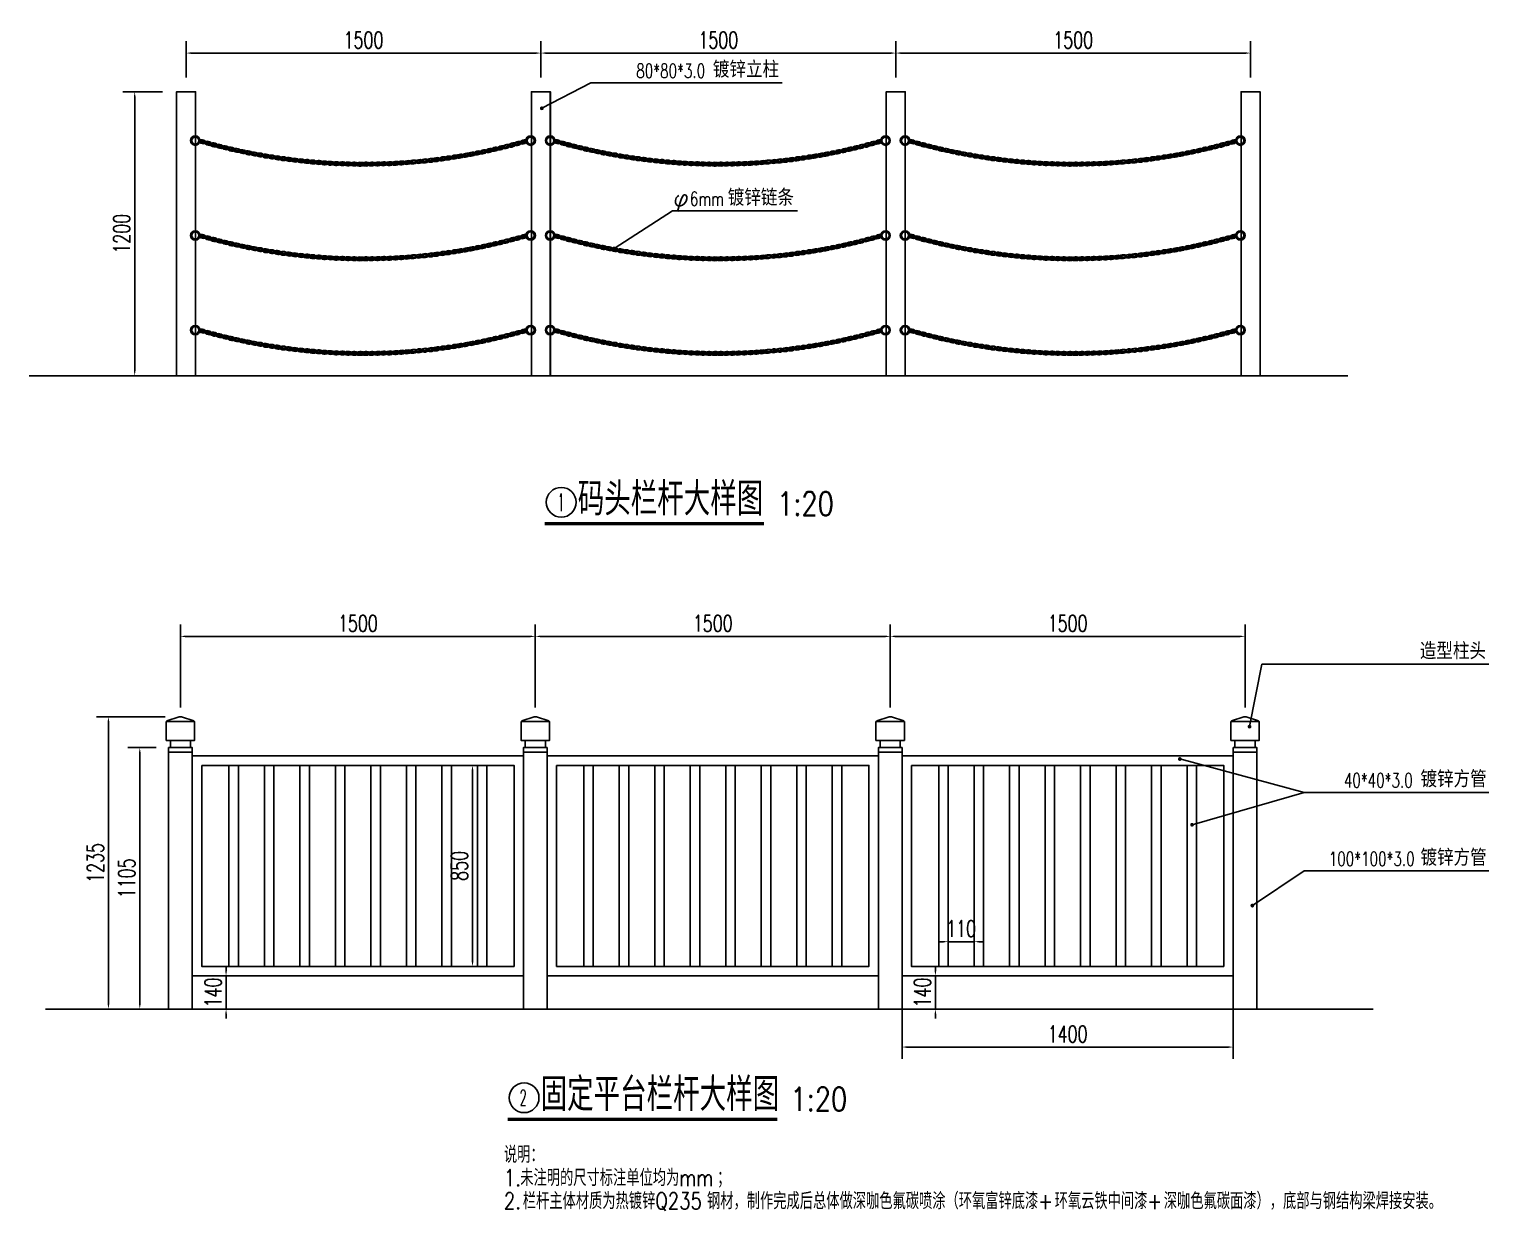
# Model space of a CAD drawing. Header units: millimetres. Extents: x 7263 to 319917, y -161937 to 156976.
# Drawn here: x 216798 to 222967, y -41495 to -36502 of the extents above; entities that cross this region are included whole.
import ezdxf
from ezdxf.enums import TextEntityAlignment as Align

# ---------------------------------------------------------------- set-up
doc = ezdxf.new("R2010")
doc.units = ezdxf.units.MM
doc.header["$LTSCALE"] = 1000
for name, color, linetype in [('DIM_LEAD', 3, 'Continuous'), ('DIM_SYMB', 3, 'Continuous'), ('PUB_TEXT', 7, 'Continuous'), ('W-PLASTIC_RAILINGS塑木栏杆', 6, 'Continuous'), ('W-REVETMENT驳岸', 251, 'Continuous'), ('W-STEEL_FRAME钢架', 3, 'Continuous')]:
    doc.layers.add(name, color=color, linetype=linetype)
doc.styles.add('_TCH_DIM', font='SIMPLEX.shx', dxfattribs={"bigfont": 'hztxt.shx'})
doc.styles.get("Standard").update_dxf_attribs({"font": 'simplex.shx', "width": 0.8, "bigfont": 'hztxt.shx'})
doc.styles.add('STANDARD_T3', font='simplex.shx', dxfattribs={"width": 0.7, "bigfont": 'hztxt.shx'})
doc.dimstyles.new('W&&20', dxfattribs={"dimtxt": 70, "dimasz": 20, "dimexe": 50, "dimexo": 60, "dimgap": 20, "dimtad": 1, "dimdec": 0, "dimzin": 0, "dimdsep": 46, "dimtxsty": 'STANDARD_T3', "dimcen": 0.09, "dimclrd": 1, "dimclre": 1, "dimclrt": 7, "dimazin": 2, "dimtfac": 1, "dimtdec": 0, "dimtix": 1, "dimtmove": 2, "dimatfit": 3, "dimfxl": 0, "dimtolj": 1, "dimtzin": 0, "dimarcsym": 0})

# ---------------------------------------------------------------- blocks, each defined once
blk = doc.blocks.new('*D126')
at = {"color": 1, "lineweight": -2, "transparency": 16777216}
for p, q in [((217460.7, -36705.8), (217460.7, -36552.5)), ((218960.4, -36705.8), (218960.4, -36552.5)), ((217480.7, -36602.5), (218940.4, -36602.5))]:
    blk.add_line(p, q, dxfattribs=at)
at = {"color": 1, "transparency": 16777216}
for points in [[(217480.7, -36599.1), (217480.7, -36605.8), (217460.7, -36602.5)], [(218940.4, -36599.1), (218940.4, -36605.8), (218960.4, -36602.5)]]:
    blk.add_solid(points, dxfattribs=at)
at = {"layer": 'Defpoints', "color": 0, "transparency": 16777216}
for p in [(218960.4, -36602.5), (217460.7, -36765.8), (218960.4, -36765.8)]:
    blk.add_point(p, dxfattribs=at)
at = {"color": 7, "transparency": 16777216, "insert": (218210.5, -36547.5), "char_height": 70, "attachment_point": 5, "style": 'STANDARD_T3'}
blk.add_mtext('\\A1;1500', dxfattribs=at)
blk = doc.blocks.new('*U100')
at = {"layer": 'W-PLASTIC_RAILINGS塑木栏杆'}
for centre, start_param, end_param in [((15.9, 0.7), 5.719675, 11.831037), ((41, 0.9), 2.578067, 8.689445)]:
    blk.add_ellipse(centre, major_axis=(15.9, 0.7), ratio=0.498883, start_param=start_param, end_param=end_param, dxfattribs=at)
for points, knots in [([(28.1, -1.9), (28.2, -1.8), (28.3, -1.6), (29, -1), (29.4, -0.5), (29.8, 0.2), (30, 0.5), (30, 1), (30, 1.1), (30, 1.3), (30, 1.5), (30, 1.8), (29.8, 2.3), (29.6, 2.6), (29.1, 3.2), (28.8, 3.5), (28.1, 4.1), (27.6, 4.4), (26.1, 5.2), (24.7, 5.7), (21.7, 6.5), (20, 6.7), (16.5, 6.9), (14.7, 6.8), (11.2, 6.3), (9.5, 5.9), (6.8, 5), (5.7, 4.5), (4.1, 3.5), (3.5, 3), (2.6, 2.1), (2.3, 1.7), (2, 1), (1.9, 0.7), (1.8, 0.1), (1.8, -0.2), (2, -0.8), (2.2, -1.1), (2.7, -1.8), (3.1, -2.2), (4.1, -2.9), (4.7, -3.3), (6, -3.9), (6.8, -4.2), (9, -4.9), (10.5, -5.2), (13.9, -5.5), (15.6, -5.5), (19, -5.2), (20.7, -4.9), (23.8, -4.1), (25.2, -3.6), (26.4, -3), (26.4, -2.9), (26.5, -2.9)], [5.672591, 5.672591, 5.672591, 5.672591, 5.732045, 5.732045, 5.989329, 5.989329, 6.173043, 6.173043, 6.283185, 6.283185, 6.283185, 6.455274, 6.455274, 6.627362, 6.627362, 6.79945, 6.79945, 6.971538, 6.971538, 7.326596, 7.326596, 7.681654, 7.681654, 8.036712, 8.036712, 8.39177, 8.39177, 8.689562, 8.689562, 8.937439, 8.937439, 9.144062, 9.144062, 9.350686, 9.350686, 9.55731, 9.55731, 9.763933, 9.763933, 9.970557, 9.970557, 10.177181, 10.177181, 10.383804, 10.383804, 10.72734, 10.72734, 11.070875, 11.070875, 11.414411, 11.414411, 11.757946, 11.757946, 11.773982, 11.773982, 11.773982, 11.773982]), ([(28.9, 3.4), (28.6, 3.2), (28.3, 2.9), (27.7, 2.3), (27.4, 1.9), (27, 1.2), (26.9, 0.9), (26.9, 0.3), (26.9, 0), (27.1, -0.6), (27.3, -1), (27.8, -1.7), (28.2, -2), (29.1, -2.7), (29.7, -3.1), (31.1, -3.7), (31.8, -4), (34, -4.7), (35.6, -5), (38.9, -5.3), (40.7, -5.3), (44.1, -5.1), (45.8, -4.8), (48.8, -3.9), (50.2, -3.4), (52.2, -2.3), (53, -1.8), (54.1, -0.9), (54.5, -0.4), (54.9, 0.4), (55, 0.7), (55.1, 1.1), (55.1, 1.3), (55.1, 1.5), (55.1, 1.7), (55, 1.9), (54.8, 2.5), (54.7, 2.8), (54.2, 3.3), (53.9, 3.6), (53.2, 4.2), (52.7, 4.5), (51.1, 5.4), (49.8, 5.9), (46.8, 6.7), (45.1, 6.9), (41.6, 7.1), (39.7, 7), (36.3, 6.5), (34.6, 6.1), (32.1, 5.3), (31.2, 4.9), (30.4, 4.4)], [2.530994, 2.530994, 2.530994, 2.530994, 2.654253, 2.654253, 2.860877, 2.860877, 3.067501, 3.067501, 3.274124, 3.274124, 3.480748, 3.480748, 3.687372, 3.687372, 3.893995, 3.893995, 4.100619, 4.100619, 4.444154, 4.444154, 4.78769, 4.78769, 5.131226, 5.131226, 5.474761, 5.474761, 5.732045, 5.732045, 5.989329, 5.989329, 6.173043, 6.173043, 6.283185, 6.283185, 6.283185, 6.455274, 6.455274, 6.627362, 6.627362, 6.79945, 6.79945, 6.971538, 6.971538, 7.326596, 7.326596, 7.681654, 7.681654, 8.036712, 8.036712, 8.39177, 8.39177, 8.632388, 8.632388, 8.632388, 8.632388])]:
    blk.add_open_spline(points, degree=3, knots=knots, dxfattribs=at)
blk = doc.blocks.new('*U101')
at = {"layer": 'W-REVETMENT驳岸', "color": 0, "linetype": 'ByBlock', "lineweight": -2, "transparency": 16777216}
for p, rotation in [((-695.9, 392.6), 343.7596410646582), ((-647.7, 379.1), 344.9116509762777), ((-599.3, 366.6), 346.0636608878972), ((540.4, 352.9), 12.55988885514263), ((589.1, 364.3), 13.71189876676212), ((637.5, 376.6), 14.86390867838193), ((-550.7, 355.1), 347.2156707995167), ((-501.8, 344.5), 348.3676807111362), ((-452.7, 334.9), 349.5196906227554), ((-403.5, 326.3), 350.6717005343748), ((-354, 318.7), 351.8237104459943), ((-304.5, 312.1), 352.9757203576135), ((-254.8, 306.5), 354.127730269233), ((-205, 301.8), 355.2797401808528), ((144.7, 297.6), 3.343809562188173), ((194.5, 301.1), 4.495819473807373), ((244.4, 305.5), 5.647829385426665), ((294.1, 310.9), 6.79983929704574), ((343.6, 317.3), 7.951849208665251), ((393.1, 324.7), 9.10385912028475), ((442.4, 333.1), 10.25586903190392), ((491.5, 342.5), 11.40787894352314), ((-155.2, 298.2), 356.431750092472), ((-105.2, 295.6), 357.5837600040912), ((-55.2, 294), 358.7357699157103), ((-5.3, 293.4), 359.8877798273335), ((44.7, 293.8), 1.03978973894889), ((94.7, 295.2), 2.191799650568698)]:
    blk.add_blockref('*U100', p, dxfattribs=dict(at, rotation=rotation))
blk = doc.blocks.new('*U102')
at = {"layer": 'W-PLASTIC_RAILINGS塑木栏杆'}
for centre, start_param, end_param in [((15.9, 0.7), 5.719675, 11.831037), ((41, 0.9), 2.578067, 8.689445)]:
    blk.add_ellipse(centre, major_axis=(15.9, 0.7), ratio=0.498883, start_param=start_param, end_param=end_param, dxfattribs=at)
for points, knots in [([(28.1, -1.9), (28.2, -1.8), (28.3, -1.6), (29, -1), (29.4, -0.5), (29.8, 0.2), (30, 0.5), (30, 1), (30, 1.1), (30, 1.3), (30, 1.5), (30, 1.8), (29.8, 2.3), (29.6, 2.6), (29.1, 3.2), (28.8, 3.5), (28.1, 4.1), (27.6, 4.4), (26.1, 5.2), (24.7, 5.7), (21.7, 6.5), (20, 6.7), (16.5, 6.9), (14.7, 6.8), (11.2, 6.3), (9.5, 5.9), (6.8, 5), (5.7, 4.5), (4.1, 3.5), (3.5, 3), (2.6, 2.1), (2.3, 1.7), (2, 1), (1.9, 0.7), (1.8, 0.1), (1.8, -0.2), (2, -0.8), (2.2, -1.1), (2.7, -1.8), (3.1, -2.2), (4.1, -2.9), (4.7, -3.3), (6, -3.9), (6.8, -4.2), (9, -4.9), (10.5, -5.2), (13.9, -5.5), (15.6, -5.5), (19, -5.2), (20.7, -4.9), (23.8, -4.1), (25.2, -3.6), (26.4, -3), (26.4, -2.9), (26.5, -2.9)], [5.672591, 5.672591, 5.672591, 5.672591, 5.732045, 5.732045, 5.989329, 5.989329, 6.173043, 6.173043, 6.283185, 6.283185, 6.283185, 6.455274, 6.455274, 6.627362, 6.627362, 6.79945, 6.79945, 6.971538, 6.971538, 7.326596, 7.326596, 7.681654, 7.681654, 8.036712, 8.036712, 8.39177, 8.39177, 8.689562, 8.689562, 8.937439, 8.937439, 9.144062, 9.144062, 9.350686, 9.350686, 9.55731, 9.55731, 9.763933, 9.763933, 9.970557, 9.970557, 10.177181, 10.177181, 10.383804, 10.383804, 10.72734, 10.72734, 11.070875, 11.070875, 11.414411, 11.414411, 11.757946, 11.757946, 11.773982, 11.773982, 11.773982, 11.773982]), ([(28.9, 3.4), (28.6, 3.2), (28.3, 2.9), (27.7, 2.3), (27.4, 1.9), (27, 1.2), (26.9, 0.9), (26.9, 0.3), (26.9, 0), (27.1, -0.6), (27.3, -1), (27.8, -1.7), (28.2, -2), (29.1, -2.7), (29.7, -3.1), (31.1, -3.7), (31.8, -4), (34, -4.7), (35.6, -5), (38.9, -5.3), (40.7, -5.3), (44.1, -5.1), (45.8, -4.8), (48.8, -3.9), (50.2, -3.4), (52.2, -2.3), (53, -1.8), (54.1, -0.9), (54.5, -0.4), (54.9, 0.4), (55, 0.7), (55.1, 1.1), (55.1, 1.3), (55.1, 1.5), (55.1, 1.7), (55, 1.9), (54.8, 2.5), (54.7, 2.8), (54.2, 3.3), (53.9, 3.6), (53.2, 4.2), (52.7, 4.5), (51.1, 5.4), (49.8, 5.9), (46.8, 6.7), (45.1, 6.9), (41.6, 7.1), (39.7, 7), (36.3, 6.5), (34.6, 6.1), (32.1, 5.3), (31.2, 4.9), (30.4, 4.4)], [2.530994, 2.530994, 2.530994, 2.530994, 2.654253, 2.654253, 2.860877, 2.860877, 3.067501, 3.067501, 3.274124, 3.274124, 3.480748, 3.480748, 3.687372, 3.687372, 3.893995, 3.893995, 4.100619, 4.100619, 4.444154, 4.444154, 4.78769, 4.78769, 5.131226, 5.131226, 5.474761, 5.474761, 5.732045, 5.732045, 5.989329, 5.989329, 6.173043, 6.173043, 6.283185, 6.283185, 6.283185, 6.455274, 6.455274, 6.627362, 6.627362, 6.79945, 6.79945, 6.971538, 6.971538, 7.326596, 7.326596, 7.681654, 7.681654, 8.036712, 8.036712, 8.39177, 8.39177, 8.632388, 8.632388, 8.632388, 8.632388])]:
    blk.add_open_spline(points, degree=3, knots=knots, dxfattribs=at)
blk = doc.blocks.new('*U103')
at = {"layer": 'W-REVETMENT驳岸', "color": 0, "linetype": 'ByBlock', "lineweight": -2, "transparency": 16777216}
for p, rotation in [((-695.9, -7.4), 343.7596410646582), ((637.5, -23.4), 14.86390867838193), ((-647.7, -20.9), 344.9116509762777), ((-599.3, -33.4), 346.0636608878972), ((-550.7, -44.9), 347.2156707995167), ((-501.8, -55.5), 348.3676807111362), ((-452.7, -65.1), 349.5196906227554), ((393.1, -75.3), 9.10385912028475), ((442.4, -66.9), 10.25586903190392), ((491.5, -57.5), 11.40787894352314), ((540.4, -47.1), 12.55988885514263), ((589.1, -35.7), 13.71189876676212), ((-403.5, -73.7), 350.6717005343748), ((-354, -81.3), 351.8237104459943), ((-304.5, -87.9), 352.9757203576135), ((-254.8, -93.5), 354.127730269233), ((-205, -98.2), 355.2797401808528), ((-155.2, -101.8), 356.431750092472), ((-105.2, -104.4), 357.5837600040912), ((-55.2, -106), 358.7357699157103), ((-5.3, -106.6), 359.8877798273335), ((44.7, -106.2), 1.03978973894889), ((94.7, -104.8), 2.191799650568698), ((144.7, -102.4), 3.343809562188173), ((194.5, -98.9), 4.495819473807373), ((244.4, -94.5), 5.647829385426665), ((294.1, -89.1), 6.79983929704574), ((343.6, -82.7), 7.951849208665251)]:
    blk.add_blockref('*U102', p, dxfattribs=dict(at, rotation=rotation))
blk = doc.blocks.new('*U104')
at = {"layer": 'W-PLASTIC_RAILINGS塑木栏杆'}
for centre, start_param, end_param in [((15.9, 0.7), 5.719675, 11.831037), ((41, 0.9), 2.578067, 8.689445)]:
    blk.add_ellipse(centre, major_axis=(15.9, 0.7), ratio=0.498883, start_param=start_param, end_param=end_param, dxfattribs=at)
for points, knots in [([(28.1, -1.9), (28.2, -1.8), (28.3, -1.6), (29, -1), (29.4, -0.5), (29.8, 0.2), (30, 0.5), (30, 1), (30, 1.1), (30, 1.3), (30, 1.5), (30, 1.8), (29.8, 2.3), (29.6, 2.6), (29.1, 3.2), (28.8, 3.5), (28.1, 4.1), (27.6, 4.4), (26.1, 5.2), (24.7, 5.7), (21.7, 6.5), (20, 6.7), (16.5, 6.9), (14.7, 6.8), (11.2, 6.3), (9.5, 5.9), (6.8, 5), (5.7, 4.5), (4.1, 3.5), (3.5, 3), (2.6, 2.1), (2.3, 1.7), (2, 1), (1.9, 0.7), (1.8, 0.1), (1.8, -0.2), (2, -0.8), (2.2, -1.1), (2.7, -1.8), (3.1, -2.2), (4.1, -2.9), (4.7, -3.3), (6, -3.9), (6.8, -4.2), (9, -4.9), (10.5, -5.2), (13.9, -5.5), (15.6, -5.5), (19, -5.2), (20.7, -4.9), (23.8, -4.1), (25.2, -3.6), (26.4, -3), (26.4, -2.9), (26.5, -2.9)], [5.672591, 5.672591, 5.672591, 5.672591, 5.732045, 5.732045, 5.989329, 5.989329, 6.173043, 6.173043, 6.283185, 6.283185, 6.283185, 6.455274, 6.455274, 6.627362, 6.627362, 6.79945, 6.79945, 6.971538, 6.971538, 7.326596, 7.326596, 7.681654, 7.681654, 8.036712, 8.036712, 8.39177, 8.39177, 8.689562, 8.689562, 8.937439, 8.937439, 9.144062, 9.144062, 9.350686, 9.350686, 9.55731, 9.55731, 9.763933, 9.763933, 9.970557, 9.970557, 10.177181, 10.177181, 10.383804, 10.383804, 10.72734, 10.72734, 11.070875, 11.070875, 11.414411, 11.414411, 11.757946, 11.757946, 11.773982, 11.773982, 11.773982, 11.773982]), ([(28.9, 3.4), (28.6, 3.2), (28.3, 2.9), (27.7, 2.3), (27.4, 1.9), (27, 1.2), (26.9, 0.9), (26.9, 0.3), (26.9, 0), (27.1, -0.6), (27.3, -1), (27.8, -1.7), (28.2, -2), (29.1, -2.7), (29.7, -3.1), (31.1, -3.7), (31.8, -4), (34, -4.7), (35.6, -5), (38.9, -5.3), (40.7, -5.3), (44.1, -5.1), (45.8, -4.8), (48.8, -3.9), (50.2, -3.4), (52.2, -2.3), (53, -1.8), (54.1, -0.9), (54.5, -0.4), (54.9, 0.4), (55, 0.7), (55.1, 1.1), (55.1, 1.3), (55.1, 1.5), (55.1, 1.7), (55, 1.9), (54.8, 2.5), (54.7, 2.8), (54.2, 3.3), (53.9, 3.6), (53.2, 4.2), (52.7, 4.5), (51.1, 5.4), (49.8, 5.9), (46.8, 6.7), (45.1, 6.9), (41.6, 7.1), (39.7, 7), (36.3, 6.5), (34.6, 6.1), (32.1, 5.3), (31.2, 4.9), (30.4, 4.4)], [2.530994, 2.530994, 2.530994, 2.530994, 2.654253, 2.654253, 2.860877, 2.860877, 3.067501, 3.067501, 3.274124, 3.274124, 3.480748, 3.480748, 3.687372, 3.687372, 3.893995, 3.893995, 4.100619, 4.100619, 4.444154, 4.444154, 4.78769, 4.78769, 5.131226, 5.131226, 5.474761, 5.474761, 5.732045, 5.732045, 5.989329, 5.989329, 6.173043, 6.173043, 6.283185, 6.283185, 6.283185, 6.455274, 6.455274, 6.627362, 6.627362, 6.79945, 6.79945, 6.971538, 6.971538, 7.326596, 7.326596, 7.681654, 7.681654, 8.036712, 8.036712, 8.39177, 8.39177, 8.632388, 8.632388, 8.632388, 8.632388])]:
    blk.add_open_spline(points, degree=3, knots=knots, dxfattribs=at)
blk = doc.blocks.new('*U105')
at = {"layer": 'W-REVETMENT驳岸', "color": 0, "linetype": 'ByBlock', "lineweight": -2, "transparency": 16777216}
for p, rotation in [((-695.9, -407.4), 343.7596410646582), ((-647.7, -420.9), 344.9116509762777), ((-599.3, -433.4), 346.0636608878972), ((540.4, -447.1), 12.55988885514263), ((589.1, -435.7), 13.71189876676212), ((637.5, -423.4), 14.86390867838193), ((-550.7, -444.9), 347.2156707995167), ((-501.8, -455.5), 348.3676807111362), ((-452.7, -465.1), 349.5196906227554), ((-403.5, -473.7), 350.6717005343748), ((-354, -481.3), 351.8237104459943), ((-304.5, -487.9), 352.9757203576135), ((-254.8, -493.5), 354.127730269233), ((-205, -498.2), 355.2797401808528), ((-155.2, -501.8), 356.431750092472), ((94.7, -504.8), 2.191799650568698), ((144.7, -502.4), 3.343809562188173), ((194.5, -498.9), 4.495819473807373), ((244.4, -494.5), 5.647829385426665), ((294.1, -489.1), 6.79983929704574), ((343.6, -482.7), 7.951849208665251), ((393.1, -475.3), 9.10385912028475), ((442.4, -466.9), 10.25586903190392), ((491.5, -457.5), 11.40787894352314), ((-105.2, -504.4), 357.5837600040912), ((-55.2, -506), 358.7357699157103), ((-5.3, -506.6), 359.8877798273335), ((44.7, -506.2), 1.03978973894889)]:
    blk.add_blockref('*U104', p, dxfattribs=dict(at, rotation=rotation))
blk = doc.blocks.new('*U77')
at = {"layer": 'W-PLASTIC_RAILINGS塑木栏杆'}
for points in [[(-789.8, -600), (-709.8, -600), (-709.8, 600), (-789.8, 600)], [(789.8, -600), (709.8, -600), (709.8, 600), (789.8, 600)]]:
    blk.add_lwpolyline(points, close=True, dxfattribs=at)
at = {"layer": 'W-PLASTIC_RAILINGS塑木栏杆', "color": 4}
for centre, radius in [((-710.8, 393.4), 20), ((-710.8, 393.4), 15), ((706.8, 393.4), 20), ((706.8, 393.4), 15), ((-710.8, -7.1), 20), ((-710.8, -7.1), 15), ((706.8, -7.1), 20), ((706.8, -7.1), 15), ((-710.8, -407.1), 20), ((-710.8, -407.1), 15), ((706.8, -407.1), 20), ((706.8, -407.1), 15)]:
    blk.add_circle(centre, radius, dxfattribs=at)
at = {"layer": 'W-PLASTIC_RAILINGS塑木栏杆'}
for centre in [(-0.4, 2780.2), (-0.4, 2380.2), (-0.4, 1980.2)]:
    blk.add_arc(centre, 2486.8, 253.75964, 286.21043, dxfattribs=at)
at = {"layer": 'W-REVETMENT驳岸', "linetype": 'ByBlock'}
for name in ['*U101', '*U103', '*U105']:
    blk.add_blockref(name, (0, 0), dxfattribs=at)
blk = doc.blocks.new('*U78')
at = {"color": 0, "linetype": 'ByBlock', "lineweight": -2, "transparency": 16777216}
for p in [(0, 0), (1500, 0), (3000, 0)]:
    blk.add_blockref('*U77', p, dxfattribs=at)
blk = doc.blocks.new('*D127')
at = {"color": 1, "lineweight": -2, "transparency": 16777216}
for p, q in [((217360.7, -36765.8), (217193.5, -36765.8)), ((217243.5, -36785.8), (217243.5, -37945.8)), ((217360.7, -37965.8), (217193.5, -37965.8))]:
    blk.add_line(p, q, dxfattribs=at)
at = {"color": 1, "transparency": 16777216}
for points in [[(217240.2, -36785.8), (217246.8, -36785.8), (217243.5, -36765.8)], [(217240.2, -37945.8), (217246.8, -37945.8), (217243.5, -37965.8)]]:
    blk.add_solid(points, dxfattribs=at)
at = {"layer": 'Defpoints', "color": 0, "transparency": 16777216}
for p in [(217420.7, -36765.8), (217243.5, -37965.8), (217420.7, -37965.8)]:
    blk.add_point(p, dxfattribs=at)
at = {"color": 7, "transparency": 16777216, "insert": (217188.5, -37365.8), "char_height": 70, "attachment_point": 5, "rotation": 90, "style": 'STANDARD_T3'}
blk.add_mtext('\\A1;1200', dxfattribs=at)
blk = doc.blocks.new('*U442')
at = {"layer": 'W-PLASTIC_RAILINGS塑木栏杆'}
blk.add_lwpolyline([(-20, -425), (20, -425), (20, 425), (-20, 425)], close=True, dxfattribs=at)
blk = doc.blocks.new('*U443')
at = {"layer": 'W-PLASTIC_RAILINGS塑木栏杆', "color": 0, "linetype": 'ByBlock', "lineweight": -2, "transparency": 16777216}
for p in [(0, 0), (150, 0), (300, 0), (450, 0), (600, 0), (750, 0), (900, 0), (1050, 0)]:
    blk.add_blockref('*U442', p, dxfattribs=at)
blk = doc.blocks.new('*U444')
at = {"layer": 'W-PLASTIC_RAILINGS塑木栏杆'}
blk.add_lwpolyline([(-20, -425), (20, -425), (20, 425), (-20, 425)], close=True, dxfattribs=at)
blk = doc.blocks.new('*U445')
at = {"layer": 'W-PLASTIC_RAILINGS塑木栏杆', "color": 0, "linetype": 'ByBlock', "lineweight": -2, "transparency": 16777216}
for p in [(0, 0), (150, 0), (300, 0), (450, 0), (600, 0), (750, 0), (900, 0), (1050, 0)]:
    blk.add_blockref('*U444', p, dxfattribs=at)
blk = doc.blocks.new('*U446')
at = {"layer": 'W-PLASTIC_RAILINGS塑木栏杆'}
blk.add_lwpolyline([(-20, -425), (20, -425), (20, 425), (-20, 425)], close=True, dxfattribs=at)
blk = doc.blocks.new('*U447')
at = {"layer": 'W-PLASTIC_RAILINGS塑木栏杆', "color": 0, "linetype": 'ByBlock', "lineweight": -2, "transparency": 16777216}
for p in [(0, 0), (150, 0), (300, 0), (450, 0), (600, 0), (750, 0), (900, 0), (1050, 0)]:
    blk.add_blockref('*U446', p, dxfattribs=at)
blk = doc.blocks.new('*D448')
at = {"layer": 'Defpoints', "color": 0, "transparency": 16777216}
for p in [(221937, -39067.3), (220437, -39427.2), (221937, -39427.2)]:
    blk.add_point(p, dxfattribs=at)
at = {"layer": 'W-STEEL_FRAME钢架', "color": 1, "lineweight": -2, "transparency": 16777216}
for p, q in [((220437, -39367.2), (220437, -39017.3)), ((221937, -39367.2), (221937, -39017.3)), ((220457, -39067.3), (221917, -39067.3))]:
    blk.add_line(p, q, dxfattribs=at)
at = {"layer": 'W-STEEL_FRAME钢架', "color": 1, "transparency": 16777216}
for points in [[(220457, -39063.9), (220457, -39070.6), (220437, -39067.3)], [(221917, -39063.9), (221917, -39070.6), (221937, -39067.3)]]:
    blk.add_solid(points, dxfattribs=at)
at = {"layer": 'W-STEEL_FRAME钢架', "color": 7, "transparency": 16777216, "insert": (221187, -39012.3), "char_height": 70, "attachment_point": 5, "style": 'STANDARD_T3'}
blk.add_mtext('\\A1;1500', dxfattribs=at)
blk = doc.blocks.new('*D449')
at = {"layer": 'Defpoints', "color": 0, "transparency": 16777216}
for p in [(218937, -39067.3), (218937, -39427.2), (220437, -39427.2)]:
    blk.add_point(p, dxfattribs=at)
at = {"layer": 'W-STEEL_FRAME钢架', "color": 1, "lineweight": -2, "transparency": 16777216}
for p, q in [((218937, -39367.2), (218937, -39017.3)), ((220437, -39367.2), (220437, -39017.3)), ((220417, -39067.3), (218957, -39067.3))]:
    blk.add_line(p, q, dxfattribs=at)
at = {"layer": 'W-STEEL_FRAME钢架', "color": 1, "transparency": 16777216}
for points in [[(218957, -39063.9), (218957, -39070.6), (218937, -39067.3)], [(220417, -39063.9), (220417, -39070.6), (220437, -39067.3)]]:
    blk.add_solid(points, dxfattribs=at)
at = {"layer": 'W-STEEL_FRAME钢架', "color": 7, "transparency": 16777216, "insert": (219687, -39012.3), "char_height": 70, "attachment_point": 5, "style": 'STANDARD_T3'}
blk.add_mtext('\\A1;1500', dxfattribs=at)
blk = doc.blocks.new('*D450')
at = {"layer": 'Defpoints', "color": 0, "transparency": 16777216}
for p in [(217437, -39067.3), (217437, -39427.2), (218937, -39427.2)]:
    blk.add_point(p, dxfattribs=at)
at = {"layer": 'W-STEEL_FRAME钢架', "color": 1, "lineweight": -2, "transparency": 16777216}
for p, q in [((217437, -39367.2), (217437, -39017.3)), ((218937, -39367.2), (218937, -39017.3)), ((218917, -39067.3), (217457, -39067.3))]:
    blk.add_line(p, q, dxfattribs=at)
at = {"layer": 'W-STEEL_FRAME钢架', "color": 1, "transparency": 16777216}
for points in [[(217457, -39063.9), (217457, -39070.6), (217437, -39067.3)], [(218917, -39063.9), (218917, -39070.6), (218937, -39067.3)]]:
    blk.add_solid(points, dxfattribs=at)
at = {"layer": 'W-STEEL_FRAME钢架', "color": 7, "transparency": 16777216, "insert": (218187, -39012.3), "char_height": 70, "attachment_point": 5, "style": 'STANDARD_T3'}
blk.add_mtext('\\A1;1500', dxfattribs=at)
blk = doc.blocks.new('*D451')
at = {"layer": 'Defpoints', "color": 0, "transparency": 16777216}
for p in [(220792, -40357.4), (220682, -40462.2), (220792, -40462.2)]:
    blk.add_point(p, dxfattribs=at)
at = {"layer": 'W-STEEL_FRAME钢架', "color": 1, "lineweight": -2, "transparency": 16777216}
for p, q in [((220682, -40402.2), (220682, -40307.4)), ((220792, -40402.2), (220792, -40307.4)), ((220662, -40357.4), (220642, -40357.4)), ((220682, -40357.4), (220792, -40357.4)), ((220812, -40357.4), (220832, -40357.4))]:
    blk.add_line(p, q, dxfattribs=at)
at = {"layer": 'W-STEEL_FRAME钢架', "color": 1, "transparency": 16777216}
for points in [[(220662, -40354.1), (220662, -40360.7), (220682, -40357.4)], [(220812, -40354.1), (220812, -40360.7), (220792, -40357.4)]]:
    blk.add_solid(points, dxfattribs=at)
at = {"layer": 'W-STEEL_FRAME钢架', "color": 7, "transparency": 16777216, "insert": (220737, -40302.4), "char_height": 70, "attachment_point": 5, "style": 'STANDARD_T3'}
blk.add_mtext('\\A1;110', dxfattribs=at)
blk = doc.blocks.new('*D452')
at = {"layer": 'Defpoints', "color": 0, "transparency": 16777216}
for p in [(220487, -40502.2), (221887, -40502.2), (221887, -40802.7)]:
    blk.add_point(p, dxfattribs=at)
at = {"layer": 'W-STEEL_FRAME钢架', "color": 1, "lineweight": -2, "transparency": 16777216}
for p, q in [((220487, -40562.2), (220487, -40852.7)), ((221887, -40562.2), (221887, -40852.7)), ((220507, -40802.7), (221867, -40802.7))]:
    blk.add_line(p, q, dxfattribs=at)
at = {"layer": 'W-STEEL_FRAME钢架', "color": 1, "transparency": 16777216}
for points in [[(220507, -40799.4), (220507, -40806.1), (220487, -40802.7)], [(221867, -40799.4), (221867, -40806.1), (221887, -40802.7)]]:
    blk.add_solid(points, dxfattribs=at)
at = {"layer": 'W-STEEL_FRAME钢架', "color": 7, "transparency": 16777216, "insert": (221187, -40747.7), "char_height": 70, "attachment_point": 5, "style": 'STANDARD_T3'}
blk.add_mtext('\\A1;1400', dxfattribs=at)
blk = doc.blocks.new('*D453')
at = {"layer": 'Defpoints', "color": 0, "transparency": 16777216}
for p in [(220487, -40502.2), (220487, -40642.2), (220628.2, -40642.2)]:
    blk.add_point(p, dxfattribs=at)
at = {"layer": 'W-STEEL_FRAME钢架', "color": 1, "lineweight": -2, "transparency": 16777216}
for p, q in [((220628.2, -40482.2), (220628.2, -40462.2)), ((220547, -40502.2), (220678.2, -40502.2)), ((220628.2, -40502.2), (220628.2, -40642.2)), ((220547, -40642.2), (220678.2, -40642.2)), ((220628.2, -40662.2), (220628.2, -40682.2))]:
    blk.add_line(p, q, dxfattribs=at)
at = {"layer": 'W-STEEL_FRAME钢架', "color": 1, "transparency": 16777216}
for points in [[(220624.9, -40482.2), (220631.5, -40482.2), (220628.2, -40502.2)], [(220624.9, -40662.2), (220631.5, -40662.2), (220628.2, -40642.2)]]:
    blk.add_solid(points, dxfattribs=at)
at = {"layer": 'W-STEEL_FRAME钢架', "color": 7, "transparency": 16777216, "insert": (220573.2, -40572.2), "char_height": 70, "attachment_point": 5, "rotation": 90, "style": 'STANDARD_T3'}
blk.add_mtext('\\A1;140', dxfattribs=at)
blk = doc.blocks.new('*D454')
at = {"color": 1, "lineweight": -2, "transparency": 16777216}
for p, q in [((218960.4, -36705.8), (218960.4, -36552.5)), ((220460.7, -36705.8), (220460.7, -36552.5)), ((218980.4, -36602.5), (220440.7, -36602.5))]:
    blk.add_line(p, q, dxfattribs=at)
at = {"color": 1, "transparency": 16777216}
for points in [[(218980.4, -36599.1), (218980.4, -36605.8), (218960.4, -36602.5)], [(220440.7, -36599.1), (220440.7, -36605.8), (220460.7, -36602.5)]]:
    blk.add_solid(points, dxfattribs=at)
at = {"layer": 'Defpoints', "color": 0, "transparency": 16777216}
for p in [(220460.7, -36602.5), (218960.4, -36765.8), (220460.7, -36765.8)]:
    blk.add_point(p, dxfattribs=at)
at = {"color": 7, "transparency": 16777216, "insert": (219710.5, -36547.5), "char_height": 70, "attachment_point": 5, "style": 'STANDARD_T3'}
blk.add_mtext('\\A1;1500', dxfattribs=at)
blk = doc.blocks.new('*D455')
at = {"color": 1, "lineweight": -2, "transparency": 16777216}
for p, q in [((220460.7, -36705.8), (220460.7, -36552.5)), ((221960.4, -36705.8), (221960.4, -36552.5)), ((220480.7, -36602.5), (221940.4, -36602.5))]:
    blk.add_line(p, q, dxfattribs=at)
at = {"color": 1, "transparency": 16777216}
for points in [[(220480.7, -36599.1), (220480.7, -36605.8), (220460.7, -36602.5)], [(221940.4, -36599.1), (221940.4, -36605.8), (221960.4, -36602.5)]]:
    blk.add_solid(points, dxfattribs=at)
at = {"layer": 'Defpoints', "color": 0, "transparency": 16777216}
for p in [(221960.4, -36602.5), (220460.7, -36765.8), (221960.4, -36765.8)]:
    blk.add_point(p, dxfattribs=at)
at = {"color": 7, "transparency": 16777216, "insert": (221210.5, -36547.5), "char_height": 70, "attachment_point": 5, "style": 'STANDARD_T3'}
blk.add_mtext('\\A1;1500', dxfattribs=at)
blk = doc.blocks.new('*D456')
at = {"layer": 'Defpoints', "color": 0, "transparency": 16777216}
for p in [(217132.5, -39407.2), (217432, -39407.2), (217387, -40642.2)]:
    blk.add_point(p, dxfattribs=at)
at = {"layer": 'W-STEEL_FRAME钢架', "color": 1, "lineweight": -2, "transparency": 16777216}
for p, q in [((217372, -39407.2), (217082.5, -39407.2)), ((217132.5, -40622.2), (217132.5, -39427.2)), ((217327, -40642.2), (217082.5, -40642.2))]:
    blk.add_line(p, q, dxfattribs=at)
at = {"layer": 'W-STEEL_FRAME钢架', "color": 1, "transparency": 16777216}
for points in [[(217129.2, -39427.2), (217135.9, -39427.2), (217132.5, -39407.2)], [(217129.2, -40622.2), (217135.9, -40622.2), (217132.5, -40642.2)]]:
    blk.add_solid(points, dxfattribs=at)
at = {"layer": 'W-STEEL_FRAME钢架', "color": 7, "transparency": 16777216, "insert": (217077.5, -40024.7), "char_height": 70, "attachment_point": 5, "rotation": 90, "style": 'STANDARD_T3'}
blk.add_mtext('\\A1;1235', dxfattribs=at)
blk = doc.blocks.new('*D457')
at = {"layer": 'Defpoints', "color": 0, "transparency": 16777216}
for p in [(217265, -39537.2), (217394.5, -39537.2), (217387, -40642.2)]:
    blk.add_point(p, dxfattribs=at)
at = {"layer": 'W-STEEL_FRAME钢架', "color": 1, "lineweight": -2, "transparency": 16777216}
for p, q in [((217334.5, -39537.2), (217215, -39537.2)), ((217265, -40622.2), (217265, -39557.2)), ((217327, -40642.2), (217215, -40642.2))]:
    blk.add_line(p, q, dxfattribs=at)
at = {"layer": 'W-STEEL_FRAME钢架', "color": 1, "transparency": 16777216}
for points in [[(217261.7, -39557.2), (217268.4, -39557.2), (217265, -39537.2)], [(217261.7, -40622.2), (217268.4, -40622.2), (217265, -40642.2)]]:
    blk.add_solid(points, dxfattribs=at)
at = {"layer": 'W-STEEL_FRAME钢架', "color": 7, "transparency": 16777216, "insert": (217210, -40089.7), "char_height": 70, "attachment_point": 5, "rotation": 90, "style": 'STANDARD_T3'}
blk.add_mtext('\\A1;1105', dxfattribs=at)
blk = doc.blocks.new('*D458')
at = {"layer": 'Defpoints', "color": 0, "transparency": 16777216}
for p in [(217487, -40502.2), (217487, -40642.2), (217629.8, -40642.2)]:
    blk.add_point(p, dxfattribs=at)
at = {"layer": 'W-STEEL_FRAME钢架', "color": 1, "lineweight": -2, "transparency": 16777216}
for p, q in [((217629.8, -40482.2), (217629.8, -40462.2)), ((217547, -40502.2), (217679.8, -40502.2)), ((217629.8, -40502.2), (217629.8, -40642.2)), ((217547, -40642.2), (217679.8, -40642.2)), ((217629.8, -40662.2), (217629.8, -40682.2))]:
    blk.add_line(p, q, dxfattribs=at)
at = {"layer": 'W-STEEL_FRAME钢架', "color": 1, "transparency": 16777216}
for points in [[(217626.4, -40482.2), (217633.1, -40482.2), (217629.8, -40502.2)], [(217626.4, -40662.2), (217633.1, -40662.2), (217629.8, -40642.2)]]:
    blk.add_solid(points, dxfattribs=at)
at = {"layer": 'W-STEEL_FRAME钢架', "color": 7, "transparency": 16777216, "insert": (217574.8, -40572.2), "char_height": 70, "attachment_point": 5, "rotation": 90, "style": 'STANDARD_T3'}
blk.add_mtext('\\A1;140', dxfattribs=at)
blk = doc.blocks.new('*D459')
at = {"layer": 'Defpoints', "color": 0, "transparency": 16777216}
for p in [(218671.5, -39612.2), (218692, -39612.2), (218692, -40462.2)]:
    blk.add_point(p, dxfattribs=at)
at = {"layer": 'W-STEEL_FRAME钢架', "color": 1, "lineweight": -2, "transparency": 16777216}
for p, q in [((218632, -39612.2), (218621.5, -39612.2)), ((218671.5, -40442.2), (218671.5, -39632.2)), ((218632, -40462.2), (218621.5, -40462.2))]:
    blk.add_line(p, q, dxfattribs=at)
at = {"layer": 'W-STEEL_FRAME钢架', "color": 1, "transparency": 16777216}
for points in [[(218668.2, -39632.2), (218674.8, -39632.2), (218671.5, -39612.2)], [(218668.2, -40442.2), (218674.8, -40442.2), (218671.5, -40462.2)]]:
    blk.add_solid(points, dxfattribs=at)
at = {"layer": 'W-STEEL_FRAME钢架', "color": 7, "transparency": 16777216, "insert": (218616.5, -40037.2), "char_height": 70, "attachment_point": 5, "rotation": 90, "style": 'STANDARD_T3'}
blk.add_mtext('\\A1;850', dxfattribs=at)
blk = doc.blocks.new('$matou$00000183')
for p, q in [((-57, 58), (-5, 75)), ((-5, 75), (5, 75)), ((57, 58), (5, 75)), ((-57, 55), (-57, 58)), ((57, 55), (57, 58))]:
    blk.add_line(p, q)
for points in [[(-60, 55), (60, 55), (60, -25), (-60, -25)], [(-50, -55), (50, -55), (50, -75), (-50, -75)], [(-42.5, -25), (42.5, -25), (42.5, -55), (-42.5, -55)]]:
    blk.add_lwpolyline(points, close=True)

msp = doc.modelspace()

# ---------------------------------------------------------------- linework, layer by layer
at = {"layer": 'DIM_LEAD'}
for p, q in [((218964.5, -36835.8), (219171.7, -36727.8)), ((219171.7, -36727.8), (219980.2, -36727.8)), ((219269.6, -37428), (219516.4, -37269.1)), ((219516.4, -37269.1), (220045.7, -37269.1)), ((221955.9, -39448.5), (222007.6, -39185.1)), ((222007.6, -39185.1), (222967.4, -39185.1)), ((221661.4, -39585.4), (222186.4, -39726.3)), ((221713.1, -39863.3), (222186.4, -39726.3)), ((222186.4, -39726.3), (222967.4, -39726.3)), ((221967.8, -40205), (222186.4, -40057.9)), ((222186.4, -40057.9), (222967.4, -40057.9))]:
    msp.add_line(p, q, dxfattribs=at)
at = {"layer": 'DIM_LEAD', "const_width": 8}
for points in [[(218961, -36837.6, 1), (218968.1, -36833.9, 1)], [(219266.2, -37430.2, 1), (219272.9, -37425.9, 1)], [(221955.1, -39452.5, 1), (221956.7, -39444.6, 1)], [(221657.6, -39584.4, 1), (221665.3, -39586.5, 1)], [(221709.2, -39864.4, 1), (221716.9, -39862.2, 1)], [(221964.5, -40207.3, 1), (221971.1, -40202.8, 1)]]:
    msp.add_lwpolyline(points, format="xyb", close=True, dxfattribs=at)
at = {"layer": 'DIM_SYMB', "const_width": 14}
for points in [[(218976.5, -38591.6), (219902.9, -38591.6)], [(218819.5, -41107.8), (219959.3, -41107.8)]]:
    msp.add_lwpolyline(points, dxfattribs=at)
at = {"layer": 'PUB_TEXT', "color": 7}
for centre in [(219046.5, -38500.6), (218889.5, -41016.8)]:
    msp.add_circle(centre, 63, dxfattribs=at)
at = {"layer": 'W-PLASTIC_RAILINGS塑木栏杆'}
for points in [[(217387, -40642.2), (217487, -40642.2), (217487, -39537.2), (217387, -39537.2)], [(218887, -40642.2), (218987, -40642.2), (218987, -39537.2), (218887, -39537.2)], [(220387, -40642.2), (220487, -40642.2), (220487, -39537.2), (220387, -39537.2)], [(221887, -40642.2), (221987, -40642.2), (221987, -39537.2), (221887, -39537.2)], [(217487, -39572.2), (218887, -39572.2), (218887, -40502.2), (217487, -40502.2)], [(218987, -39572.2), (220387, -39572.2), (220387, -40502.2), (218987, -40502.2)], [(220487, -39572.2), (221887, -39572.2), (221887, -40502.2), (220487, -40502.2)], [(217527, -39612.2), (218847, -39612.2), (218847, -40462.2), (217527, -40462.2)], [(219027, -39612.2), (220347, -39612.2), (220347, -40462.2), (219027, -40462.2)], [(220527, -39612.2), (221847, -39612.2), (221847, -40462.2), (220527, -40462.2)]]:
    msp.add_lwpolyline(points, close=True, dxfattribs=at)
at = {"layer": 'W-STEEL_FRAME钢架'}
for p, q in [((216797.6, -37965.8), (222371.3, -37965.8)), ((216866.3, -40642.2), (222478.8, -40642.2))]:
    msp.add_line(p, q, dxfattribs=at)

# ---------------------------------------------------------------- block references
msp.add_blockref('*U78', (218210.5, -37365.8))
at = {"layer": 'W-PLASTIC_RAILINGS塑木栏杆'}
for name, p in [('$matou$00000183', (217437, -39482.2)), ('$matou$00000183', (218937, -39482.2)), ('$matou$00000183', (220437, -39482.2)), ('$matou$00000183', (221937, -39482.2)), ('*U447', (217662, -40037.2)), ('*U445', (219162, -40037.2)), ('*U443', (220662, -40037.2))]:
    msp.add_blockref(name, p, dxfattribs=at)

# ---------------------------------------------------------------- texts
at = {"layer": 'PUB_TEXT', "color": 7, "style": '_TCH_DIM', "width": 0.705882}
for s, p in [('80*80*3.0', (219363.5, -36706.8)), ('6mm', (219590.2, -37248.1)), ('40*40*3.0', (222354.5, -39705.3)), ('100*100*3.0', (222290.5, -40036.9))]:
    msp.add_text(s, height=59.5, dxfattribs=at).set_placement(p)
at = {"layer": 'PUB_TEXT', "color": 7, "style": '_TCH_DIM'}
for s, p in [('镀锌立柱', (219687.5, -36706.8)), ('φ', (219520.2, -37248.1)), ('镀锌链条', (219750.2, -37248.1)), ('造型柱头', (222675.7, -39164.1)), ('镀锌方管', (222678.5, -39705.3)), ('镀锌方管', (222678.5, -40036.9))]:
    msp.add_text(s, height=70, dxfattribs=at).set_placement(p)
at = {"layer": 'PUB_TEXT', "color": 7, "width": 0.8}
for s, height, p in [('码头栏杆大样图', 140, (219116.5, -38556.6)), ('1:20', 100, (219958.9, -38556.6)), ('固定平台栏杆大样图', 140, (218959.5, -41072.8)), ('1:20', 100, (220015.3, -41072.8))]:
    msp.add_text(s, height=height, dxfattribs=at).set_placement(p)
for s, height, p, p2 in [('1', 74.3, (219039.4, -38537.8), (219050.7, -38537.8)), ('2', 66.7, (218871.7, -41050.2), (218900.2, -41050.2))]:
    msp.add_text(s, height=height, dxfattribs=at).set_placement(p, p2, align=Align.FIT)
at = {"layer": 'PUB_TEXT', "width": 0.8}
for s, p in [('说明：', (218804.2, -41291.9)), ('1.', (218804.2, -41389.9)), ('未注明的尺寸标注单位均为', (218873.5, -41389.9)), ('；', (219705.5, -41389.9)), ('mm', (219545.5, -41389.9)), ('2.', (218804.2, -41487.9)), ('栏杆主体材质为热镀锌', (218884.2, -41487.9)), ('Q235', (219444.2, -41487.9)), ('钢材，制作完成后总体做深咖色氟碳喷涂（环氧富锌底漆', (219662.8, -41487.9)), ('+', (221062.8, -41487.9)), ('环氧云铁中间漆', (221132.2, -41487.9)), ('+', (221524.2, -41487.9)), ('深咖色氟碳面漆），底部与钢结构梁焊接安装。', (221593.5, -41487.9))]:
    msp.add_text(s, height=70, dxfattribs=at).set_placement(p)

# ---------------------------------------------------------------- dimensions: what is measured, and where the dimension line sits
for base, p1, p2, picture, middle in [((218960.4, -36602.5), (217460.7, -36765.8), (218960.4, -36765.8), '*D126', (218210.5, -36547.5)), ((220460.7, -36602.5), (218960.4, -36765.8), (220460.7, -36765.8), '*D454', (219710.5, -36547.5)), ((221960.4, -36602.5), (220460.7, -36765.8), (221960.4, -36765.8), '*D455', (221210.5, -36547.5))]:
    dim = msp.add_linear_dim(base=base, p1=p1, p2=p2, dimstyle='W&&20')
    dim.commit()
    dim.dimension.update_dxf_attribs({"geometry": picture, "text_midpoint": middle})
dim = msp.add_linear_dim(base=(217243.5, -37965.8), p1=(217420.7, -36765.8), p2=(217420.7, -37965.8), angle=90, dimstyle='W&&20')
dim.commit()
dim.dimension.update_dxf_attribs({"geometry": '*D127', "text_midpoint": (217188.5, -37365.8)})
at = {"layer": 'W-STEEL_FRAME钢架'}
for base, p1, p2, picture, middle in [((217437, -39067.3), (218937, -39427.2), (217437, -39427.2), '*D450', (218187, -39012.3)), ((218937, -39067.3), (220437, -39427.2), (218937, -39427.2), '*D449', (219687, -39012.3)), ((221937, -39067.3), (220437, -39427.2), (221937, -39427.2), '*D448', (221187, -39012.3)), ((220792, -40357.4), (220682, -40462.2), (220792, -40462.2), '*D451', (220737, -40302.4)), ((221887, -40802.7), (220487, -40502.2), (221887, -40502.2), '*D452', (221187, -40747.7))]:
    dim = msp.add_linear_dim(base=base, p1=p1, p2=p2, dimstyle='W&&20', dxfattribs=at)
    dim.commit()
    dim.dimension.update_dxf_attribs({"geometry": picture, "text_midpoint": middle})
for base, p1, p2, picture, middle in [((217132.5, -39407.2), (217387, -40642.2), (217432, -39407.2), '*D456', (217077.5, -40024.7)), ((217265, -39537.2), (217387, -40642.2), (217394.5, -39537.2), '*D457', (217210, -40089.7)), ((218671.5, -39612.2), (218692, -40462.2), (218692, -39612.2), '*D459', (218616.5, -40037.2)), ((217629.8, -40642.2), (217487, -40502.2), (217487, -40642.2), '*D458', (217574.8, -40572.2)), ((220628.2, -40642.2), (220487, -40502.2), (220487, -40642.2), '*D453', (220573.2, -40572.2))]:
    dim = msp.add_linear_dim(base=base, p1=p1, p2=p2, angle=90, dimstyle='W&&20', dxfattribs=at)
    dim.commit()
    dim.dimension.update_dxf_attribs({"geometry": picture, "text_midpoint": middle})

doc.saveas('drawing.dxf')
